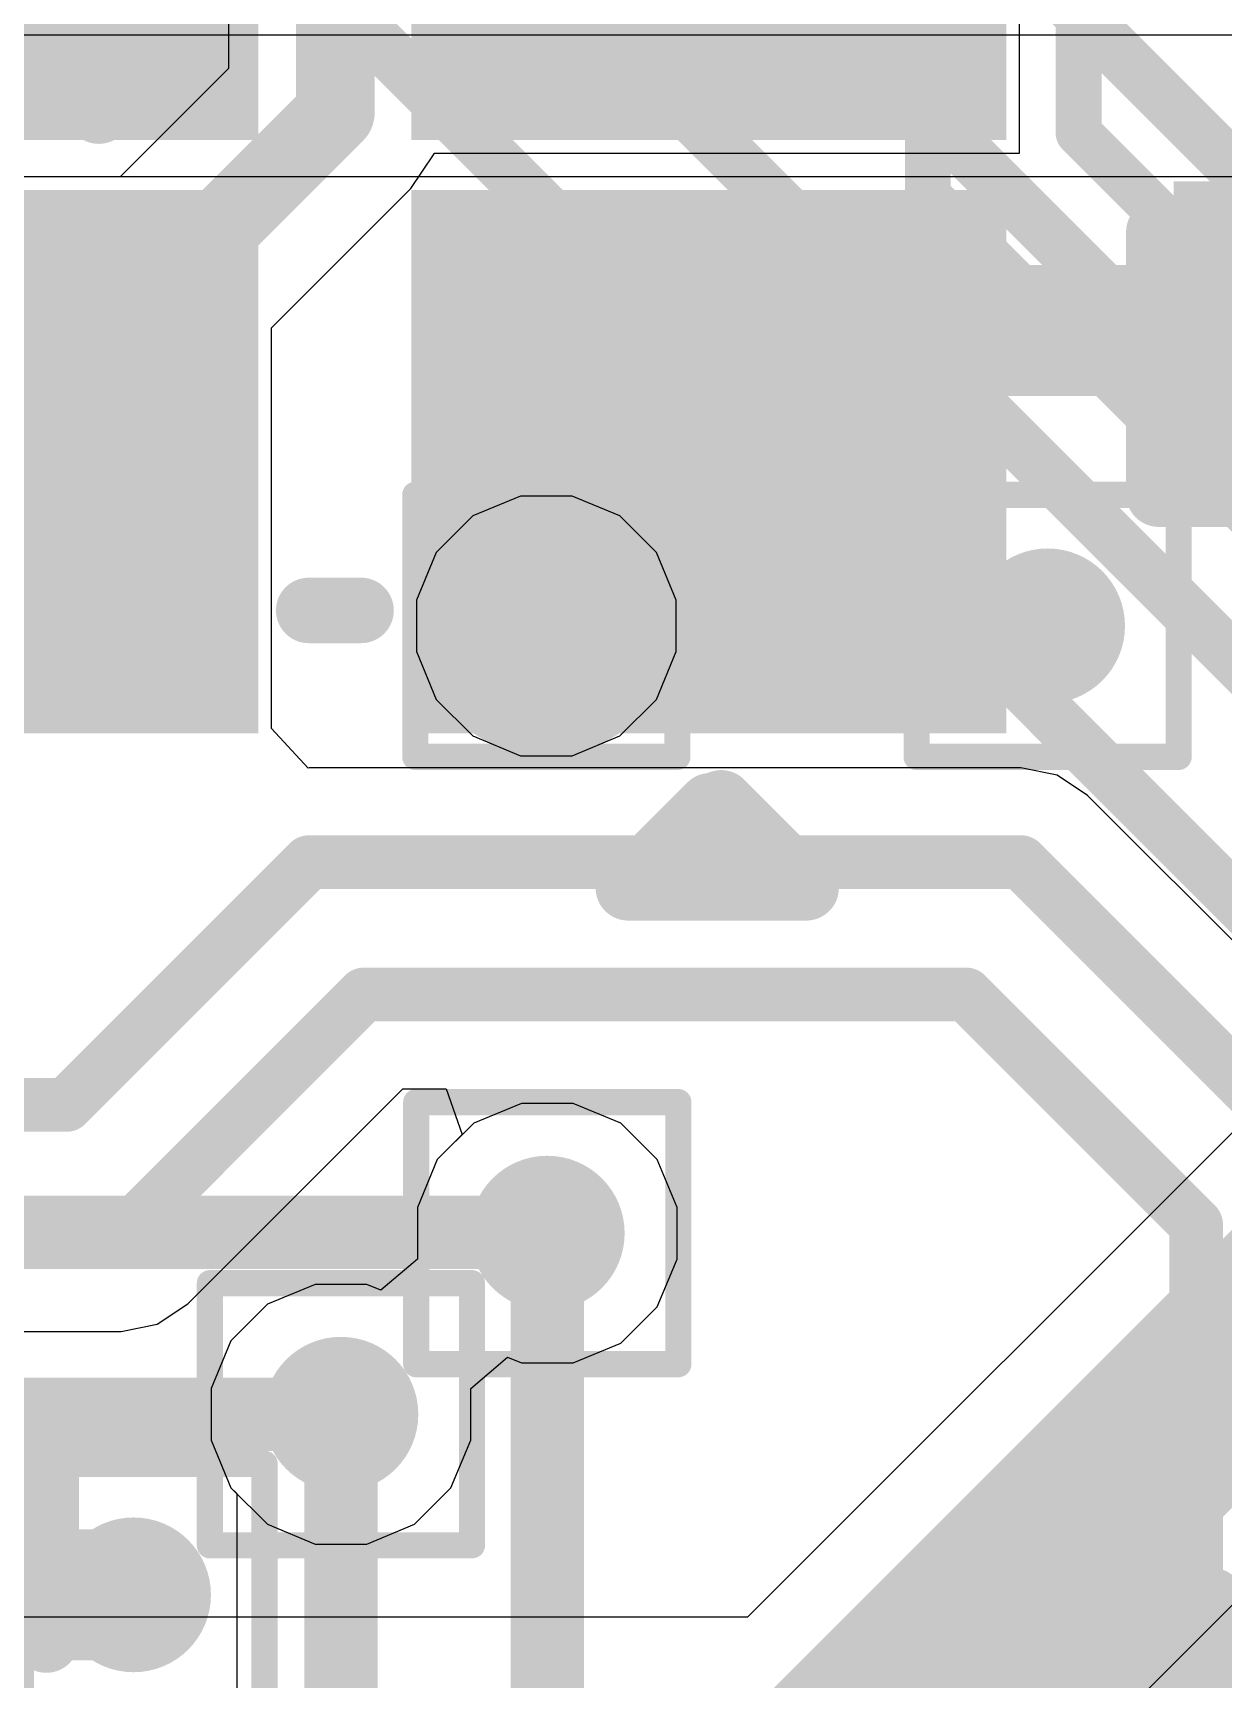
# Model space of a CAD drawing. Header units: inches. Extents: x -6 to 284, y -12 to 154.
# Drawn here: x 20.391 to 22.699, y 1.117 to 4.307 of the extents above; entities that cross this region are included whole.
import ezdxf

# ---------------------------------------------------------------- set-up
doc = ezdxf.new("R2010")
doc.units = ezdxf.units.IN
for name, color, linetype in [('Bottom Layer', 5, 'Continuous'), ('Bottom Overlay', 54, 'Continuous'), ('Bottom Paste', 16, 'Continuous'), ('Bottom Solder', 6, 'Continuous'), ('Drill Drawing', 1, 'Continuous'), ('GND-1', 16, 'Continuous'), ('GND-2', 90, 'Continuous'), ('GND-3', 216, 'Continuous'), ('GND-4', 54, 'Continuous'), ('PWR-1', 156, 'Continuous'), ('PWR-2', 130, 'Continuous'), ('Signal L1', 76, 'Continuous'), ('Signal L2', 6, 'Continuous'), ('Top Layer', 1, 'Continuous'), ('Top Overlay', 2, 'Continuous'), ('Top Paste', 8, 'Continuous'), ('Top Solder', 216, 'Continuous'), ('Via Holes', 16, 'Continuous')]:
    doc.layers.add(name, color=color, linetype=linetype)

# ---------------------------------------------------------------- blocks, each defined once
blk = doc.blocks.new('CAP_0201_60')
at = {"layer": 'Top Layer'}
for points in [[(-0.45, 0.15), (-0.15, 0.15), (-0.15, -0.15), (-0.45, -0.15)], [(0.15, 0.15), (0.45, 0.15), (0.45, -0.15), (0.15, -0.15)]]:
    blk.add_hatch(color=1, dxfattribs=at).paths.add_polyline_path(points)
at = {"layer": 'Top Paste'}
for points in [[(-0.45, 0.15), (-0.15, 0.15), (-0.15, -0.15), (-0.45, -0.15)], [(0.15, 0.15), (0.45, 0.15), (0.45, -0.15), (0.15, -0.15)]]:
    blk.add_hatch(color=8, dxfattribs=at).paths.add_polyline_path(points)
at = {"layer": 'Top Solder'}
for points in [[(-0.505, 0.205), (-0.095, 0.205), (-0.095, -0.205), (-0.505, -0.205)], [(0.095, 0.205), (0.505, 0.205), (0.505, -0.205), (0.095, -0.205)]]:
    blk.add_hatch(color=216, dxfattribs=at).paths.add_polyline_path(points)
at = {"layer": 'Top Overlay'}
for points in [[(-0.5334, 0.2286, 0.127, 0.127, 0), (-0.5334, -0.2286, 0.127, 0.127, 0)], [(-0.5334, 0.2286, 0.127, 0.127, 0), (-0.2032, 0.2286, 0.127, 0.127, 0)], [(0.2032, 0.2286, 0.127, 0.127, 0), (0.5334, 0.2286, 0.127, 0.127, 0)], [(0.5334, 0.2286, 0.127, 0.127, 0), (0.5334, -0.2286, 0.127, 0.127, 0)], [(-0.5334, -0.2286, 0.127, 0.127, 0), (-0.2032, -0.2286, 0.127, 0.127, 0)], [(0.2032, -0.2286, 0.127, 0.127, 0), (0.5334, -0.2286, 0.127, 0.127, 0)]]:
    blk.add_lwpolyline(points, format="xyseb", dxfattribs=at)
for points in [[(-0.5651, 0.2286, 0.0635, 0.0635, 1), (-0.5016, 0.2286, 0.0635, 0.0635, 1)], [(-0.5651, 0.2286, 0.0635, 0.0635, 1), (-0.5016, 0.2286, 0.0635, 0.0635, 1)], [(-0.2349, 0.2286, 0.0635, 0.0635, 1), (-0.1714, 0.2286, 0.0635, 0.0635, 1)], [(0.1714, 0.2286, 0.0635, 0.0635, 1), (0.2349, 0.2286, 0.0635, 0.0635, 1)], [(0.5016, 0.2286, 0.0635, 0.0635, 1), (0.5651, 0.2286, 0.0635, 0.0635, 1)], [(0.5016, 0.2286, 0.0635, 0.0635, 1), (0.5651, 0.2286, 0.0635, 0.0635, 1)], [(-0.5651, -0.2286, 0.0635, 0.0635, 1), (-0.5016, -0.2286, 0.0635, 0.0635, 1)], [(-0.5651, -0.2286, 0.0635, 0.0635, 1), (-0.5016, -0.2286, 0.0635, 0.0635, 1)], [(-0.2349, -0.2286, 0.0635, 0.0635, 1), (-0.1714, -0.2286, 0.0635, 0.0635, 1)], [(0.1714, -0.2286, 0.0635, 0.0635, 1), (0.2349, -0.2286, 0.0635, 0.0635, 1)], [(0.5016, -0.2286, 0.0635, 0.0635, 1), (0.5651, -0.2286, 0.0635, 0.0635, 1)], [(0.5016, -0.2286, 0.0635, 0.0635, 1), (0.5651, -0.2286, 0.0635, 0.0635, 1)]]:
    blk.add_lwpolyline(points, format="xyseb", close=True, dxfattribs=at)
blk = doc.blocks.new('CAP_0201_65')
at = {"layer": 'Top Layer'}
for points in [[(-0.45, 0.15), (-0.15, 0.15), (-0.15, -0.15), (-0.45, -0.15)], [(0.15, 0.15), (0.45, 0.15), (0.45, -0.15), (0.15, -0.15)]]:
    blk.add_hatch(color=1, dxfattribs=at).paths.add_polyline_path(points)
at = {"layer": 'Top Paste'}
for points in [[(-0.45, 0.15), (-0.15, 0.15), (-0.15, -0.15), (-0.45, -0.15)], [(0.15, 0.15), (0.45, 0.15), (0.45, -0.15), (0.15, -0.15)]]:
    blk.add_hatch(color=8, dxfattribs=at).paths.add_polyline_path(points)
at = {"layer": 'Top Solder'}
for points in [[(-0.505, 0.205), (-0.095, 0.205), (-0.095, -0.205), (-0.505, -0.205)], [(0.095, 0.205), (0.505, 0.205), (0.505, -0.205), (0.095, -0.205)]]:
    blk.add_hatch(color=216, dxfattribs=at).paths.add_polyline_path(points)
at = {"layer": 'Top Overlay'}
for points in [[(-0.5334, -0.2286, 0.127, 0.127, 0), (-0.5334, 0.2286, 0.127, 0.127, 0)], [(-0.2032, 0.2286, 0.127, 0.127, 0), (-0.5334, 0.2286, 0.127, 0.127, 0)], [(0.5334, 0.2286, 0.127, 0.127, 0), (0.2032, 0.2286, 0.127, 0.127, 0)], [(0.5334, -0.2286, 0.127, 0.127, 0), (0.5334, 0.2286, 0.127, 0.127, 0)], [(-0.2032, -0.2286, 0.127, 0.127, 0), (-0.5334, -0.2286, 0.127, 0.127, 0)], [(0.5334, -0.2286, 0.127, 0.127, 0), (0.2032, -0.2286, 0.127, 0.127, 0)]]:
    blk.add_lwpolyline(points, format="xyseb", dxfattribs=at)
for points in [[(-0.5651, 0.2286, 0.0635, 0.0635, 1), (-0.5016, 0.2286, 0.0635, 0.0635, 1)], [(-0.5651, 0.2286, 0.0635, 0.0635, 1), (-0.5016, 0.2286, 0.0635, 0.0635, 1)], [(-0.2349, 0.2286, 0.0635, 0.0635, 1), (-0.1714, 0.2286, 0.0635, 0.0635, 1)], [(0.1714, 0.2286, 0.0635, 0.0635, 1), (0.2349, 0.2286, 0.0635, 0.0635, 1)], [(0.5016, 0.2286, 0.0635, 0.0635, 1), (0.5651, 0.2286, 0.0635, 0.0635, 1)], [(0.5016, 0.2286, 0.0635, 0.0635, 1), (0.5651, 0.2286, 0.0635, 0.0635, 1)], [(-0.5651, -0.2286, 0.0635, 0.0635, 1), (-0.5016, -0.2286, 0.0635, 0.0635, 1)], [(-0.5651, -0.2286, 0.0635, 0.0635, 1), (-0.5016, -0.2286, 0.0635, 0.0635, 1)], [(-0.2349, -0.2286, 0.0635, 0.0635, 1), (-0.1714, -0.2286, 0.0635, 0.0635, 1)], [(0.1714, -0.2286, 0.0635, 0.0635, 1), (0.2349, -0.2286, 0.0635, 0.0635, 1)], [(0.5016, -0.2286, 0.0635, 0.0635, 1), (0.5651, -0.2286, 0.0635, 0.0635, 1)], [(0.5016, -0.2286, 0.0635, 0.0635, 1), (0.5651, -0.2286, 0.0635, 0.0635, 1)]]:
    blk.add_lwpolyline(points, format="xyseb", close=True, dxfattribs=at)
blk = doc.blocks.new('Q22FA12800078__122')
at = {"layer": 'Top Layer'}
for points in [[(-1.2, 1), (-0.25, 1), (-0.25, 0.15), (-1.2, 0.15)], [(0.25, 1), (1.2, 1), (1.2, 0.15), (0.25, 0.15)], [(-1.2, -0.15), (-0.25, -0.15), (-0.25, -1), (-1.2, -1)], [(0.25, -0.15), (1.2, -0.15), (1.2, -1), (0.25, -1)]]:
    blk.add_hatch(color=1, dxfattribs=at).paths.add_polyline_path(points)
at = {"layer": 'Top Paste'}
for points in [[(-1.2, 1), (-0.25, 1), (-0.25, 0.15), (-1.2, 0.15)], [(0.25, 1), (1.2, 1), (1.2, 0.15), (0.25, 0.15)], [(-1.2, -0.15), (-0.25, -0.15), (-0.25, -1), (-1.2, -1)], [(0.25, -0.15), (1.2, -0.15), (1.2, -1), (0.25, -1)]]:
    blk.add_hatch(color=8, dxfattribs=at).paths.add_polyline_path(points)
at = {"layer": 'Top Solder'}
for points in [[(-1.3016, 1.1016), (-0.1484, 1.1016), (-0.1484, 0.0484), (-1.3016, 0.0484)], [(0.1484, 1.1016), (1.3016, 1.1016), (1.3016, 0.0484), (0.1484, 0.0484)], [(-1.3016, -0.0484), (-0.1484, -0.0484), (-0.1484, -1.1016), (-1.3016, -1.1016)], [(0.1484, -0.0484), (1.3016, -0.0484), (1.3016, -1.1016), (0.1484, -1.1016)]]:
    blk.add_hatch(color=216, dxfattribs=at).paths.add_polyline_path(points)
at = {"layer": 'Top Overlay'}
for points in [[(0.0508, 0.8636, 0.127, 0.127, 0), (-0.0508, 0.8636, 0.127, 0.127, 0)], [(0.0508, -0.8382, 0.127, 0.127, 0), (-0.0508, -0.8382, 0.127, 0.127, 0)]]:
    blk.add_lwpolyline(points, format="xyseb", dxfattribs=at)
for points in [[(-0.0825, 0.8636, 0.0635, 0.0635, 1), (-0.0191, 0.8636, 0.0635, 0.0635, 1)], [(0.0191, 0.8636, 0.0635, 0.0635, 1), (0.0825, 0.8636, 0.0635, 0.0635, 1)], [(-0.0825, -0.8382, 0.0635, 0.0635, 1), (-0.0191, -0.8382, 0.0635, 0.0635, 1)], [(0.0191, -0.8382, 0.0635, 0.0635, 1), (0.0825, -0.8382, 0.0635, 0.0635, 1)]]:
    blk.add_lwpolyline(points, format="xyseb", close=True, dxfattribs=at)
blk = doc.blocks.new('0302_B_237')
at = {"layer": 'Bottom Layer'}
for points in [[(-0.4001, 0.45), (-0.1001, 0.45), (-0.1001, 0.15), (-0.4001, 0.15)], [(0.1001, 0.45), (0.4001, 0.45), (0.4001, 0.15), (0.1001, 0.15)], [(-0.4001, -0.15), (-0.1001, -0.15), (-0.1001, -0.45), (-0.4001, -0.45)], [(0.1001, -0.15), (0.4001, -0.15), (0.4001, -0.45), (0.1001, -0.45)]]:
    blk.add_hatch(color=5, dxfattribs=at).paths.add_polyline_path(points)
at = {"layer": 'Bottom Paste'}
for points in [[(-0.4001, 0.45), (-0.1001, 0.45), (-0.1001, 0.15), (-0.4001, 0.15)], [(0.1001, 0.45), (0.4001, 0.45), (0.4001, 0.15), (0.1001, 0.15)], [(-0.4001, -0.15), (-0.1001, -0.15), (-0.1001, -0.45), (-0.4001, -0.45)], [(0.1001, -0.15), (0.4001, -0.15), (0.4001, -0.45), (0.1001, -0.45)]]:
    blk.add_hatch(color=16, dxfattribs=at).paths.add_polyline_path(points)
at = {"layer": 'Bottom Solder'}
for points in [[(-0.4509, 0.5008), (-0.0493, 0.5008), (-0.0493, 0.0992), (-0.4509, 0.0992)], [(0.0493, 0.5008), (0.4509, 0.5008), (0.4509, 0.0992), (0.0493, 0.0992)], [(-0.4509, -0.0992), (-0.0493, -0.0992), (-0.0493, -0.5008), (-0.4509, -0.5008)], [(0.0493, -0.0992), (0.4509, -0.0992), (0.4509, -0.5008), (0.0493, -0.5008)]]:
    blk.add_hatch(color=6, dxfattribs=at).paths.add_polyline_path(points)
at = {"layer": 'Bottom Overlay'}
for points in [[(-0.5334, 0.5842, 0.127, 0.127, 0), (0.5334, 0.5842, 0.127, 0.127, 0)], [(-0.5334, -0.5842, 0.127, 0.127, 0), (-0.5334, 0.5842, 0.127, 0.127, 0)], [(0.5334, -0.5842, 0.127, 0.127, 0), (0.5334, 0.5842, 0.127, 0.127, 0)], [(0.6713, -0.3318, 0.127, 0.127, 0), (0.7983, -0.2048, 0.127, 0.127, 0)], [(0.7983, -0.4588, 0.127, 0.127, 0), (0.7983, -0.2048, 0.127, 0.127, 0)], [(0.6713, -0.3318, 0.127, 0.127, 0), (0.7983, -0.4588, 0.127, 0.127, 0)], [(-0.5334, -0.5842, 0.127, 0.127, 0), (0.5334, -0.5842, 0.127, 0.127, 0)]]:
    blk.add_lwpolyline(points, format="xyseb", dxfattribs=at)
for points in [[(-0.5651, 0.5842, 0.0635, 0.0635, 1), (-0.5016, 0.5842, 0.0635, 0.0635, 1)], [(-0.5651, 0.5842, 0.0635, 0.0635, 1), (-0.5016, 0.5842, 0.0635, 0.0635, 1)], [(0.5016, 0.5842, 0.0635, 0.0635, 1), (0.5651, 0.5842, 0.0635, 0.0635, 1)], [(0.5016, 0.5842, 0.0635, 0.0635, 1), (0.5651, 0.5842, 0.0635, 0.0635, 1)], [(0.7666, -0.2048, 0.0635, 0.0635, 1), (0.8301, -0.2048, 0.0635, 0.0635, 1)], [(0.7666, -0.2048, 0.0635, 0.0635, 1), (0.8301, -0.2048, 0.0635, 0.0635, 1)], [(0.6396, -0.3318, 0.0635, 0.0635, 1), (0.7031, -0.3318, 0.0635, 0.0635, 1)], [(0.6396, -0.3318, 0.0635, 0.0635, 1), (0.7031, -0.3318, 0.0635, 0.0635, 1)], [(0.7666, -0.4588, 0.0635, 0.0635, 1), (0.8301, -0.4588, 0.0635, 0.0635, 1)], [(0.7666, -0.4588, 0.0635, 0.0635, 1), (0.8301, -0.4588, 0.0635, 0.0635, 1)], [(-0.5651, -0.5842, 0.0635, 0.0635, 1), (-0.5016, -0.5842, 0.0635, 0.0635, 1)], [(-0.5651, -0.5842, 0.0635, 0.0635, 1), (-0.5016, -0.5842, 0.0635, 0.0635, 1)], [(0.5016, -0.5842, 0.0635, 0.0635, 1), (0.5651, -0.5842, 0.0635, 0.0635, 1)], [(0.5016, -0.5842, 0.0635, 0.0635, 1), (0.5651, -0.5842, 0.0635, 0.0635, 1)]]:
    blk.add_lwpolyline(points, format="xyseb", close=True, dxfattribs=at)
blk = doc.blocks.new('C___0402_268')
at = {"layer": 'Top Layer'}
for points in [[(-0.6985, -0.3175), (-0.6985, 0.3175), (-0.2413, 0.3175), (-0.2413, -0.3175)], [(0.2413, -0.3175), (0.2413, 0.3175), (0.6985, 0.3175), (0.6985, -0.3175)]]:
    blk.add_hatch(color=1, dxfattribs=at).paths.add_polyline_path(points)
at = {"layer": 'Top Paste'}
for points in [[(-0.6985, -0.3175), (-0.6985, 0.3175), (-0.2413, 0.3175), (-0.2413, -0.3175)], [(0.2413, -0.3175), (0.2413, 0.3175), (0.6985, 0.3175), (0.6985, -0.3175)]]:
    blk.add_hatch(color=8, dxfattribs=at).paths.add_polyline_path(points)
at = {"layer": 'Top Solder'}
for points in [[(-0.7585, -0.3775), (-0.7585, 0.3775), (-0.1813, 0.3775), (-0.1813, -0.3775)], [(0.1813, -0.3775), (0.1813, 0.3775), (0.7585, 0.3775), (0.7585, -0.3775)]]:
    blk.add_hatch(color=216, dxfattribs=at).paths.add_polyline_path(points)
at = {"layer": 'Top Overlay'}
for points in [[(-0.7874, 0.4064, 0.127, 0.127, 0), (-0.2794, 0.4064, 0.127, 0.127, 0)], [(-0.7874, 0.4064, 0.127, 0.127, 0), (-0.7874, -0.4064, 0.127, 0.127, 0)], [(0.2794, 0.4064, 0.127, 0.127, 0), (0.7874, 0.4064, 0.127, 0.127, 0)], [(0.7874, 0.4064, 0.127, 0.127, 0), (0.7874, -0.4064, 0.127, 0.127, 0)], [(-0.7874, -0.4064, 0.127, 0.127, 0), (-0.2794, -0.4064, 0.127, 0.127, 0)], [(0.7874, -0.4064, 0.127, 0.127, 0), (0.2794, -0.4064, 0.127, 0.127, 0)]]:
    blk.add_lwpolyline(points, format="xyseb", dxfattribs=at)
for points in [[(-0.8191, 0.4064, 0.0635, 0.0635, 1), (-0.7556, 0.4064, 0.0635, 0.0635, 1)], [(-0.8191, 0.4064, 0.0635, 0.0635, 1), (-0.7556, 0.4064, 0.0635, 0.0635, 1)], [(-0.3111, 0.4064, 0.0635, 0.0635, 1), (-0.2477, 0.4064, 0.0635, 0.0635, 1)], [(0.2477, 0.4064, 0.0635, 0.0635, 1), (0.3111, 0.4064, 0.0635, 0.0635, 1)], [(0.7556, 0.4064, 0.0635, 0.0635, 1), (0.8191, 0.4064, 0.0635, 0.0635, 1)], [(0.7556, 0.4064, 0.0635, 0.0635, 1), (0.8191, 0.4064, 0.0635, 0.0635, 1)], [(-0.8191, -0.4064, 0.0635, 0.0635, 1), (-0.7556, -0.4064, 0.0635, 0.0635, 1)], [(-0.8191, -0.4064, 0.0635, 0.0635, 1), (-0.7556, -0.4064, 0.0635, 0.0635, 1)], [(-0.3111, -0.4064, 0.0635, 0.0635, 1), (-0.2477, -0.4064, 0.0635, 0.0635, 1)], [(0.2477, -0.4064, 0.0635, 0.0635, 1), (0.3111, -0.4064, 0.0635, 0.0635, 1)], [(0.7556, -0.4064, 0.0635, 0.0635, 1), (0.8191, -0.4064, 0.0635, 0.0635, 1)], [(0.7556, -0.4064, 0.0635, 0.0635, 1), (0.8191, -0.4064, 0.0635, 0.0635, 1)]]:
    blk.add_lwpolyline(points, format="xyseb", close=True, dxfattribs=at)

msp = doc.modelspace()

# ---------------------------------------------------------------- hatches: boundary and pattern name
at = {"layer": 'Bottom Layer'}
h = msp.add_hatch(color=5, dxfattribs=at)
edge = h.paths.add_edge_path()
edge.add_arc((21.3866, 3.1582), 0.15, 0, 360)
h = msp.add_hatch(color=5, dxfattribs=at)
edge = h.paths.add_edge_path()
edge.add_arc((21.3884, 1.9811), 0.15, 0, 360)
h = msp.add_hatch(color=5, dxfattribs=at)
edge = h.paths.add_edge_path()
edge.add_arc((20.9884, 1.6301), 0.15, 0, 360)
at = {"layer": 'Bottom Solder'}
h = msp.add_hatch(color=6, dxfattribs=at)
edge = h.paths.add_edge_path()
edge.add_arc((21.3866, 3.1582), 0.2516, 0, 360)
at = {"layer": 'GND-1'}
h = msp.add_hatch(color=16, dxfattribs=at)
edge = h.paths.add_edge_path()
edge.add_arc((21.3866, 3.1582), 0.15, 0, 360)
h = msp.add_hatch(color=16, dxfattribs=at)
edge = h.paths.add_edge_path()
edge.add_arc((22.3584, 3.1582), 0.15, 0, 360)
h = msp.add_hatch(color=16, dxfattribs=at)
edge = h.paths.add_edge_path()
edge.add_arc((21.3884, 1.9811), 0.15, 0, 360)
h = msp.add_hatch(color=16, dxfattribs=at)
edge = h.paths.add_edge_path()
edge.add_arc((20.9884, 1.6301), 0.15, 0, 360)
h = msp.add_hatch(color=16, dxfattribs=at)
edge = h.paths.add_edge_path()
edge.add_arc((20.5864, 1.2801), 0.15, 0, 360)
at = {"layer": 'GND-2'}
h = msp.add_hatch(color=90, dxfattribs=at)
edge = h.paths.add_edge_path()
edge.add_arc((21.3866, 3.1582), 0.15, 0, 360)
h = msp.add_hatch(color=90, dxfattribs=at)
edge = h.paths.add_edge_path()
edge.add_arc((21.3884, 1.9811), 0.15, 0, 360)
h = msp.add_hatch(color=90, dxfattribs=at)
edge = h.paths.add_edge_path()
edge.add_arc((20.9884, 1.6301), 0.15, 0, 360)
at = {"layer": 'GND-3'}
h = msp.add_hatch(color=216, dxfattribs=at)
edge = h.paths.add_edge_path()
edge.add_arc((21.3866, 3.1582), 0.15, 0, 360)
h = msp.add_hatch(color=216, dxfattribs=at)
edge = h.paths.add_edge_path()
edge.add_arc((21.3884, 1.9811), 0.15, 0, 360)
h = msp.add_hatch(color=216, dxfattribs=at)
edge = h.paths.add_edge_path()
edge.add_arc((20.9884, 1.6301), 0.15, 0, 360)
at = {"layer": 'GND-4'}
h = msp.add_hatch(color=54, dxfattribs=at)
edge = h.paths.add_edge_path()
edge.add_arc((21.3866, 3.1582), 0.15, 0, 360)
h = msp.add_hatch(color=54, dxfattribs=at)
edge = h.paths.add_edge_path()
edge.add_arc((21.3884, 1.9811), 0.15, 0, 360)
h = msp.add_hatch(color=54, dxfattribs=at)
edge = h.paths.add_edge_path()
edge.add_arc((20.9884, 1.6301), 0.15, 0, 360)
at = {"layer": 'PWR-1'}
h = msp.add_hatch(color=156, dxfattribs=at)
edge = h.paths.add_edge_path()
edge.add_arc((21.3866, 3.1582), 0.15, 0, 360)
h = msp.add_hatch(color=156, dxfattribs=at)
edge = h.paths.add_edge_path()
edge.add_arc((21.3884, 1.9811), 0.15, 0, 360)
h = msp.add_hatch(color=156, dxfattribs=at)
edge = h.paths.add_edge_path()
edge.add_arc((20.9884, 1.6301), 0.15, 0, 360)
at = {"layer": 'PWR-2'}
h = msp.add_hatch(color=130, dxfattribs=at)
edge = h.paths.add_edge_path()
edge.add_arc((21.3866, 3.1582), 0.15, 0, 360)
h = msp.add_hatch(color=130, dxfattribs=at)
edge = h.paths.add_edge_path()
edge.add_arc((21.3884, 1.9811), 0.15, 0, 360)
h = msp.add_hatch(color=130, dxfattribs=at)
edge = h.paths.add_edge_path()
edge.add_arc((20.9884, 1.6301), 0.15, 0, 360)
at = {"layer": 'Signal L1'}
h = msp.add_hatch(color=76, dxfattribs=at)
edge = h.paths.add_edge_path()
edge.add_arc((21.3866, 3.1582), 0.15, 0, 360)
h = msp.add_hatch(color=76, dxfattribs=at)
edge = h.paths.add_edge_path()
edge.add_arc((22.3584, 3.1582), 0.15, 0, 360)
h = msp.add_hatch(color=76, dxfattribs=at)
edge = h.paths.add_edge_path()
edge.add_arc((21.3884, 1.9811), 0.15, 0, 360)
h = msp.add_hatch(color=76, dxfattribs=at)
edge = h.paths.add_edge_path()
edge.add_arc((20.9884, 1.6301), 0.15, 0, 360)
h = msp.add_hatch(color=76, dxfattribs=at)
edge = h.paths.add_edge_path()
edge.add_arc((20.5864, 1.2801), 0.15, 0, 360)
at = {"layer": 'Signal L2'}
h = msp.add_hatch(color=6, dxfattribs=at)
edge = h.paths.add_edge_path()
edge.add_arc((21.3866, 3.1582), 0.15, 0, 360)
h = msp.add_hatch(color=6, dxfattribs=at)
edge = h.paths.add_edge_path()
edge.add_arc((21.3884, 1.9811), 0.15, 0, 360)
h = msp.add_hatch(color=6, dxfattribs=at)
edge = h.paths.add_edge_path()
edge.add_arc((20.9884, 1.6301), 0.15, 0, 360)
at = {"layer": 'Top Layer'}
h = msp.add_hatch(color=1, dxfattribs=at)
edge = h.paths.add_edge_path()
edge.add_arc((21.3866, 3.1582), 0.15, 0, 360)
h = msp.add_hatch(color=1, dxfattribs=at)
edge = h.paths.add_edge_path()
edge.add_arc((22.3584, 3.1582), 0.15, 0, 360)
h = msp.add_hatch(color=1, dxfattribs=at)
edge = h.paths.add_edge_path()
edge.add_arc((21.3884, 1.9811), 0.15, 0, 360)
h = msp.add_hatch(color=1, dxfattribs=at)
edge = h.paths.add_edge_path()
edge.add_arc((20.9884, 1.6301), 0.15, 0, 360)
h = msp.add_hatch(color=1, dxfattribs=at)
edge = h.paths.add_edge_path()
edge.add_arc((20.5864, 1.2801), 0.15, 0, 360)
at = {"layer": 'Top Solder'}
h = msp.add_hatch(color=216, dxfattribs=at)
edge = h.paths.add_edge_path()
edge.add_arc((21.3866, 3.1582), 0.2516, 0, 360)
at = {"layer": 'Via Holes'}
h = msp.add_hatch(color=7, dxfattribs=at)
edge = h.paths.add_edge_path()
edge.add_arc((21.3866, 3.1582), 0.075, 0, 360)
h = msp.add_hatch(color=7, dxfattribs=at)
edge = h.paths.add_edge_path()
edge.add_arc((22.3584, 3.1582), 0.075, 0, 360)
h = msp.add_hatch(color=7, dxfattribs=at)
edge = h.paths.add_edge_path()
edge.add_arc((21.3884, 1.9811), 0.075, 0, 360)
h = msp.add_hatch(color=7, dxfattribs=at)
edge = h.paths.add_edge_path()
edge.add_arc((20.9884, 1.6301), 0.075, 0, 360)
h = msp.add_hatch(color=7, dxfattribs=at)
edge = h.paths.add_edge_path()
edge.add_arc((20.5864, 1.2801), 0.075, 0, 360)

# ---------------------------------------------------------------- linework, layer by layer
at = {"layer": 'Bottom Layer'}
for p, q in [((20.2476, 4.3039), (24.7182, 4.3039)), ((24.755, 4.215), (21.7768, 1.2368)), ((22.1398, 0.6842), (25.161, 3.7054)), ((21.3384, 2.2327), (21.2459, 2.1944)), ((21.4385, 2.2327), (21.3384, 2.2327)), ((21.5309, 2.1944), (21.4385, 2.2327)), ((21.2459, 2.1944), (21.1751, 2.1236)), ((21.6017, 2.1236), (21.5309, 2.1944)), ((21.1751, 2.1236), (21.1368, 2.0311)), ((21.64, 2.0311), (21.6017, 2.1236)), ((21.1368, 2.0311), (21.1368, 1.931)), ((21.64, 1.931), (21.64, 2.0311)), ((21.1368, 1.931), (21.0657, 1.8704)), ((21.6017, 1.8386), (21.64, 1.931)), ((20.9383, 1.8817), (20.8458, 1.8434)), ((21.0384, 1.8817), (20.9383, 1.8817)), ((21.0657, 1.8704), (21.0384, 1.8817)), ((20.8458, 1.8434), (20.7751, 1.7726)), ((21.5309, 1.7678), (21.6017, 1.8386)), ((20.7751, 1.7726), (20.7368, 1.6801)), ((21.4385, 1.7295), (21.5309, 1.7678)), ((21.24, 1.6801), (21.3111, 1.7408)), ((21.3111, 1.7408), (21.3384, 1.7295)), ((21.3384, 1.7295), (21.4385, 1.7295)), ((20.7368, 1.6801), (20.7368, 1.58)), ((21.24, 1.58), (21.24, 1.6801)), ((20.7368, 1.58), (20.7751, 1.4876)), ((21.2017, 1.4876), (21.24, 1.58)), ((20.7751, 1.4876), (20.8458, 1.4168)), ((21.1309, 1.4168), (21.2017, 1.4876)), ((20.8458, 1.4168), (20.9383, 1.3785)), ((21.0384, 1.3785), (21.1309, 1.4168)), ((20.9383, 1.3785), (21.0384, 1.3785)), ((21.7768, 1.2368), (17.8985, 1.2368))]:
    msp.add_line(p, q, dxfattribs=at)
msp.add_lwpolyline([(21.9109, 0.9131, 0.381, 0.381, 0), (25.0269, 4.0291, 0.381, 0.381, 0)], format="xyseb", dxfattribs=at)
at = {"layer": 'Drill Drawing'}
for points in [[(21.1326, 3.4122, 0.0508, 0.0508, 0), (21.6406, 3.4122, 0.0508, 0.0508, 0)], [(21.1326, 2.9042, 0.0508, 0.0508, 0), (21.1326, 3.4122, 0.0508, 0.0508, 0)], [(21.6406, 2.9042, 0.0508, 0.0508, 0), (21.6406, 3.4122, 0.0508, 0.0508, 0)], [(22.1044, 3.4122, 0.0508, 0.0508, 0), (22.6124, 3.4122, 0.0508, 0.0508, 0)], [(22.1044, 2.9042, 0.0508, 0.0508, 0), (22.1044, 3.4122, 0.0508, 0.0508, 0)], [(22.6124, 2.9042, 0.0508, 0.0508, 0), (22.6124, 3.4122, 0.0508, 0.0508, 0)], [(21.1326, 2.9042, 0.0508, 0.0508, 0), (21.6406, 2.9042, 0.0508, 0.0508, 0)], [(22.1044, 2.9042, 0.0508, 0.0508, 0), (22.6124, 2.9042, 0.0508, 0.0508, 0)], [(21.1344, 2.2351, 0.0508, 0.0508, 0), (21.6424, 2.2351, 0.0508, 0.0508, 0)], [(21.1344, 1.7271, 0.0508, 0.0508, 0), (21.1344, 2.2351, 0.0508, 0.0508, 0)], [(21.6424, 1.7271, 0.0508, 0.0508, 0), (21.6424, 2.2351, 0.0508, 0.0508, 0)], [(20.7344, 1.8841, 0.0508, 0.0508, 0), (21.2424, 1.8841, 0.0508, 0.0508, 0)], [(20.7344, 1.3761, 0.0508, 0.0508, 0), (20.7344, 1.8841, 0.0508, 0.0508, 0)], [(21.2424, 1.3761, 0.0508, 0.0508, 0), (21.2424, 1.8841, 0.0508, 0.0508, 0)], [(21.1344, 1.7271, 0.0508, 0.0508, 0), (21.6424, 1.7271, 0.0508, 0.0508, 0)], [(20.3324, 1.5341, 0.0508, 0.0508, 0), (20.8404, 1.5341, 0.0508, 0.0508, 0)], [(20.8404, 1.0261, 0.0508, 0.0508, 0), (20.8404, 1.5341, 0.0508, 0.0508, 0)], [(20.7344, 1.3761, 0.0508, 0.0508, 0), (21.2424, 1.3761, 0.0508, 0.0508, 0)]]:
    msp.add_lwpolyline(points, format="xyseb", dxfattribs=at)
for points in [[(21.1199, 3.4122, 0.0254, 0.0254, 1), (21.1453, 3.4122, 0.0254, 0.0254, 1)], [(21.1199, 3.4122, 0.0254, 0.0254, 1), (21.1453, 3.4122, 0.0254, 0.0254, 1)], [(21.6279, 3.4122, 0.0254, 0.0254, 1), (21.6533, 3.4122, 0.0254, 0.0254, 1)], [(21.6279, 3.4122, 0.0254, 0.0254, 1), (21.6533, 3.4122, 0.0254, 0.0254, 1)], [(22.0917, 3.4122, 0.0254, 0.0254, 1), (22.1171, 3.4122, 0.0254, 0.0254, 1)], [(22.0917, 3.4122, 0.0254, 0.0254, 1), (22.1171, 3.4122, 0.0254, 0.0254, 1)], [(22.5997, 3.4122, 0.0254, 0.0254, 1), (22.6251, 3.4122, 0.0254, 0.0254, 1)], [(22.5997, 3.4122, 0.0254, 0.0254, 1), (22.6251, 3.4122, 0.0254, 0.0254, 1)], [(21.1199, 2.9042, 0.0254, 0.0254, 1), (21.1453, 2.9042, 0.0254, 0.0254, 1)], [(21.1199, 2.9042, 0.0254, 0.0254, 1), (21.1453, 2.9042, 0.0254, 0.0254, 1)], [(21.6279, 2.9042, 0.0254, 0.0254, 1), (21.6533, 2.9042, 0.0254, 0.0254, 1)], [(21.6279, 2.9042, 0.0254, 0.0254, 1), (21.6533, 2.9042, 0.0254, 0.0254, 1)], [(22.0917, 2.9042, 0.0254, 0.0254, 1), (22.1171, 2.9042, 0.0254, 0.0254, 1)], [(22.0917, 2.9042, 0.0254, 0.0254, 1), (22.1171, 2.9042, 0.0254, 0.0254, 1)], [(22.5997, 2.9042, 0.0254, 0.0254, 1), (22.6251, 2.9042, 0.0254, 0.0254, 1)], [(22.5997, 2.9042, 0.0254, 0.0254, 1), (22.6251, 2.9042, 0.0254, 0.0254, 1)], [(21.1217, 2.2351, 0.0254, 0.0254, 1), (21.1471, 2.2351, 0.0254, 0.0254, 1)], [(21.1217, 2.2351, 0.0254, 0.0254, 1), (21.1471, 2.2351, 0.0254, 0.0254, 1)], [(21.6297, 2.2351, 0.0254, 0.0254, 1), (21.6551, 2.2351, 0.0254, 0.0254, 1)], [(21.6297, 2.2351, 0.0254, 0.0254, 1), (21.6551, 2.2351, 0.0254, 0.0254, 1)], [(20.7217, 1.8841, 0.0254, 0.0254, 1), (20.7471, 1.8841, 0.0254, 0.0254, 1)], [(20.7217, 1.8841, 0.0254, 0.0254, 1), (20.7471, 1.8841, 0.0254, 0.0254, 1)], [(21.2297, 1.8841, 0.0254, 0.0254, 1), (21.2551, 1.8841, 0.0254, 0.0254, 1)], [(21.2297, 1.8841, 0.0254, 0.0254, 1), (21.2551, 1.8841, 0.0254, 0.0254, 1)], [(21.1217, 1.7271, 0.0254, 0.0254, 1), (21.1471, 1.7271, 0.0254, 0.0254, 1)], [(21.1217, 1.7271, 0.0254, 0.0254, 1), (21.1471, 1.7271, 0.0254, 0.0254, 1)], [(21.6297, 1.7271, 0.0254, 0.0254, 1), (21.6551, 1.7271, 0.0254, 0.0254, 1)], [(21.6297, 1.7271, 0.0254, 0.0254, 1), (21.6551, 1.7271, 0.0254, 0.0254, 1)], [(20.8277, 1.5341, 0.0254, 0.0254, 1), (20.8531, 1.5341, 0.0254, 0.0254, 1)], [(20.8277, 1.5341, 0.0254, 0.0254, 1), (20.8531, 1.5341, 0.0254, 0.0254, 1)], [(20.7217, 1.3761, 0.0254, 0.0254, 1), (20.7471, 1.3761, 0.0254, 0.0254, 1)], [(20.7217, 1.3761, 0.0254, 0.0254, 1), (20.7471, 1.3761, 0.0254, 0.0254, 1)], [(21.2297, 1.3761, 0.0254, 0.0254, 1), (21.2551, 1.3761, 0.0254, 0.0254, 1)], [(21.2297, 1.3761, 0.0254, 0.0254, 1), (21.2551, 1.3761, 0.0254, 0.0254, 1)]]:
    msp.add_lwpolyline(points, format="xyseb", close=True, dxfattribs=at)
at = {"layer": 'GND-1'}
for p, q in [((21.3384, 2.2327), (21.2459, 2.1944)), ((21.4385, 2.2327), (21.3384, 2.2327)), ((21.5309, 2.1944), (21.4385, 2.2327)), ((21.2459, 2.1944), (21.1751, 2.1236)), ((21.6017, 2.1236), (21.5309, 2.1944)), ((21.1751, 2.1236), (21.1368, 2.0311)), ((21.64, 2.0311), (21.6017, 2.1236)), ((21.1368, 2.0311), (21.1368, 1.931)), ((21.64, 1.931), (21.64, 2.0311)), ((21.1368, 1.931), (21.0657, 1.8704)), ((21.6017, 1.8386), (21.64, 1.931)), ((20.9383, 1.8817), (20.8458, 1.8434)), ((21.0384, 1.8817), (20.9383, 1.8817)), ((21.0657, 1.8704), (21.0384, 1.8817)), ((20.8458, 1.8434), (20.7751, 1.7726)), ((21.5309, 1.7678), (21.6017, 1.8386)), ((20.7751, 1.7726), (20.7368, 1.6801)), ((21.4385, 1.7295), (21.5309, 1.7678)), ((21.24, 1.6801), (21.3111, 1.7408)), ((21.3111, 1.7408), (21.3384, 1.7295)), ((21.3384, 1.7295), (21.4385, 1.7295)), ((20.7368, 1.6801), (20.7368, 1.58)), ((21.24, 1.58), (21.24, 1.6801)), ((20.7368, 1.58), (20.7751, 1.4876)), ((21.2017, 1.4876), (21.24, 1.58)), ((20.7751, 1.4876), (20.8458, 1.4168)), ((21.1309, 1.4168), (21.2017, 1.4876)), ((20.8458, 1.4168), (20.9383, 1.3785)), ((21.0384, 1.3785), (21.1309, 1.4168)), ((20.9383, 1.3785), (21.0384, 1.3785))]:
    msp.add_line(p, q, dxfattribs=at)
at = {"layer": 'GND-2'}
for p, q in [((21.3384, 2.2327), (21.2459, 2.1944)), ((21.4385, 2.2327), (21.3384, 2.2327)), ((21.5309, 2.1944), (21.4385, 2.2327)), ((21.2459, 2.1944), (21.1751, 2.1236)), ((21.6017, 2.1236), (21.5309, 2.1944)), ((21.1751, 2.1236), (21.1368, 2.0311)), ((21.64, 2.0311), (21.6017, 2.1236)), ((21.1368, 2.0311), (21.1368, 1.931)), ((21.64, 1.931), (21.64, 2.0311)), ((21.1368, 1.931), (21.0657, 1.8704)), ((21.6017, 1.8386), (21.64, 1.931)), ((20.9383, 1.8817), (20.8458, 1.8434)), ((21.0384, 1.8817), (20.9383, 1.8817)), ((21.0657, 1.8704), (21.0384, 1.8817)), ((20.8458, 1.8434), (20.7751, 1.7726)), ((21.5309, 1.7678), (21.6017, 1.8386)), ((20.7751, 1.7726), (20.7368, 1.6801)), ((21.4385, 1.7295), (21.5309, 1.7678)), ((21.24, 1.6801), (21.3111, 1.7408)), ((21.3111, 1.7408), (21.3384, 1.7295)), ((21.3384, 1.7295), (21.4385, 1.7295)), ((20.7368, 1.6801), (20.7368, 1.58)), ((21.24, 1.58), (21.24, 1.6801)), ((20.7368, 1.58), (20.7751, 1.4876)), ((21.2017, 1.4876), (21.24, 1.58)), ((20.7751, 1.4876), (20.8458, 1.4168)), ((21.1309, 1.4168), (21.2017, 1.4876)), ((20.8458, 1.4168), (20.9383, 1.3785)), ((21.0384, 1.3785), (21.1309, 1.4168)), ((20.9383, 1.3785), (21.0384, 1.3785))]:
    msp.add_line(p, q, dxfattribs=at)
at = {"layer": 'GND-3'}
for p, q in [((21.3384, 2.2327), (21.2459, 2.1944)), ((21.4385, 2.2327), (21.3384, 2.2327)), ((21.5309, 2.1944), (21.4385, 2.2327)), ((21.2459, 2.1944), (21.1751, 2.1236)), ((21.6017, 2.1236), (21.5309, 2.1944)), ((21.1751, 2.1236), (21.1368, 2.0311)), ((21.64, 2.0311), (21.6017, 2.1236)), ((21.1368, 2.0311), (21.1368, 1.931)), ((21.64, 1.931), (21.64, 2.0311)), ((21.1368, 1.931), (21.0657, 1.8704)), ((21.6017, 1.8386), (21.64, 1.931)), ((20.9383, 1.8817), (20.8458, 1.8434)), ((21.0384, 1.8817), (20.9383, 1.8817)), ((21.0657, 1.8704), (21.0384, 1.8817)), ((20.8458, 1.8434), (20.7751, 1.7726)), ((21.5309, 1.7678), (21.6017, 1.8386)), ((20.7751, 1.7726), (20.7368, 1.6801)), ((21.4385, 1.7295), (21.5309, 1.7678)), ((21.24, 1.6801), (21.3111, 1.7408)), ((21.3111, 1.7408), (21.3384, 1.7295)), ((21.3384, 1.7295), (21.4385, 1.7295)), ((20.7368, 1.6801), (20.7368, 1.58)), ((21.24, 1.58), (21.24, 1.6801)), ((20.7368, 1.58), (20.7751, 1.4876)), ((21.2017, 1.4876), (21.24, 1.58)), ((20.7751, 1.4876), (20.8458, 1.4168)), ((21.1309, 1.4168), (21.2017, 1.4876)), ((20.8458, 1.4168), (20.9383, 1.3785)), ((21.0384, 1.3785), (21.1309, 1.4168)), ((20.9383, 1.3785), (21.0384, 1.3785))]:
    msp.add_line(p, q, dxfattribs=at)
at = {"layer": 'GND-4'}
for p, q in [((21.3384, 2.2327), (21.2459, 2.1944)), ((21.4385, 2.2327), (21.3384, 2.2327)), ((21.5309, 2.1944), (21.4385, 2.2327)), ((21.2459, 2.1944), (21.1751, 2.1236)), ((21.6017, 2.1236), (21.5309, 2.1944)), ((21.1751, 2.1236), (21.1368, 2.0311)), ((21.64, 2.0311), (21.6017, 2.1236)), ((21.1368, 2.0311), (21.1368, 1.931)), ((21.64, 1.931), (21.64, 2.0311)), ((21.1368, 1.931), (21.0657, 1.8704)), ((21.6017, 1.8386), (21.64, 1.931)), ((20.9383, 1.8817), (20.8458, 1.8434)), ((21.0384, 1.8817), (20.9383, 1.8817)), ((21.0657, 1.8704), (21.0384, 1.8817)), ((20.8458, 1.8434), (20.7751, 1.7726)), ((21.5309, 1.7678), (21.6017, 1.8386)), ((20.7751, 1.7726), (20.7368, 1.6801)), ((21.4385, 1.7295), (21.5309, 1.7678)), ((21.24, 1.6801), (21.3111, 1.7408)), ((21.3111, 1.7408), (21.3384, 1.7295)), ((21.3384, 1.7295), (21.4385, 1.7295)), ((20.7368, 1.6801), (20.7368, 1.58)), ((21.24, 1.58), (21.24, 1.6801)), ((20.7368, 1.58), (20.7751, 1.4876)), ((21.2017, 1.4876), (21.24, 1.58)), ((20.7751, 1.4876), (20.8458, 1.4168)), ((21.1309, 1.4168), (21.2017, 1.4876)), ((20.8458, 1.4168), (20.9383, 1.3785)), ((21.0384, 1.3785), (21.1309, 1.4168)), ((20.9383, 1.3785), (21.0384, 1.3785))]:
    msp.add_line(p, q, dxfattribs=at)
at = {"layer": 'PWR-1'}
for p, q in [((17.9576, 4.0291), (30.2011, 4.0291)), ((21.3365, 3.4098), (21.2441, 3.3715)), ((21.4366, 3.4098), (21.3365, 3.4098)), ((21.5291, 3.3715), (21.4366, 3.4098)), ((21.2441, 3.3715), (21.1733, 3.3007)), ((21.5999, 3.3007), (21.5291, 3.3715)), ((21.1733, 3.3007), (21.135, 3.2083)), ((21.6382, 3.2083), (21.5999, 3.3007)), ((21.135, 3.2083), (21.135, 3.1082)), ((21.6382, 3.1082), (21.6382, 3.2083)), ((21.135, 3.1082), (21.1733, 3.0157)), ((21.5999, 3.0157), (21.6382, 3.1082)), ((21.1733, 3.0157), (21.2441, 2.9449)), ((21.5291, 2.9449), (21.5999, 3.0157)), ((21.2441, 2.9449), (21.3365, 2.9066)), ((21.4366, 2.9066), (21.5291, 2.9449)), ((21.3365, 2.9066), (21.4366, 2.9066)), ((21.3384, 2.2327), (21.2459, 2.1944)), ((21.4385, 2.2327), (21.3384, 2.2327)), ((21.5309, 2.1944), (21.4385, 2.2327)), ((21.2459, 2.1944), (21.1751, 2.1236)), ((21.6017, 2.1236), (21.5309, 2.1944)), ((21.1751, 2.1236), (21.1368, 2.0311)), ((21.64, 2.0311), (21.6017, 2.1236)), ((21.1368, 2.0311), (21.1368, 1.931)), ((21.64, 1.931), (21.64, 2.0311)), ((21.1368, 1.931), (21.0657, 1.8704)), ((21.6017, 1.8386), (21.64, 1.931)), ((20.9383, 1.8817), (20.8458, 1.8434)), ((21.0384, 1.8817), (20.9383, 1.8817)), ((21.0657, 1.8704), (21.0384, 1.8817)), ((20.8458, 1.8434), (20.7751, 1.7726)), ((21.5309, 1.7678), (21.6017, 1.8386)), ((20.7751, 1.7726), (20.7368, 1.6801)), ((21.4385, 1.7295), (21.5309, 1.7678)), ((21.24, 1.6801), (21.3111, 1.7408)), ((21.3111, 1.7408), (21.3384, 1.7295)), ((21.3384, 1.7295), (21.4385, 1.7295)), ((20.7368, 1.6801), (20.7368, 1.58)), ((21.24, 1.58), (21.24, 1.6801)), ((20.7368, 1.58), (20.7751, 1.4876)), ((21.2017, 1.4876), (21.24, 1.58)), ((20.7751, 1.4876), (20.8458, 1.4168)), ((21.1309, 1.4168), (21.2017, 1.4876)), ((20.8458, 1.4168), (20.9383, 1.3785)), ((21.0384, 1.3785), (21.1309, 1.4168)), ((20.9383, 1.3785), (21.0384, 1.3785))]:
    msp.add_line(p, q, dxfattribs=at)
at = {"layer": 'PWR-2'}
for p, q in [((21.3365, 3.4098), (21.2441, 3.3715)), ((21.4366, 3.4098), (21.3365, 3.4098)), ((21.5291, 3.3715), (21.4366, 3.4098)), ((21.2441, 3.3715), (21.1733, 3.3007)), ((21.5999, 3.3007), (21.5291, 3.3715)), ((21.1733, 3.3007), (21.135, 3.2083)), ((21.6382, 3.2083), (21.5999, 3.3007)), ((21.135, 3.2083), (21.135, 3.1082)), ((21.6382, 3.1082), (21.6382, 3.2083)), ((21.135, 3.1082), (21.1733, 3.0157)), ((21.5999, 3.0157), (21.6382, 3.1082)), ((21.1733, 3.0157), (21.2441, 2.9449)), ((21.5291, 2.9449), (21.5999, 3.0157)), ((21.2441, 2.9449), (21.3365, 2.9066)), ((21.4366, 2.9066), (21.5291, 2.9449)), ((21.3365, 2.9066), (21.4366, 2.9066)), ((21.3384, 2.2327), (21.2459, 2.1944)), ((21.4385, 2.2327), (21.3384, 2.2327)), ((21.5309, 2.1944), (21.4385, 2.2327)), ((21.2459, 2.1944), (21.1751, 2.1236)), ((21.6017, 2.1236), (21.5309, 2.1944)), ((21.1751, 2.1236), (21.1368, 2.0311)), ((21.64, 2.0311), (21.6017, 2.1236)), ((21.1368, 2.0311), (21.1368, 1.931)), ((21.64, 1.931), (21.64, 2.0311)), ((21.1368, 1.931), (21.0657, 1.8704)), ((21.6017, 1.8386), (21.64, 1.931)), ((20.9383, 1.8817), (20.8458, 1.8434)), ((21.0384, 1.8817), (20.9383, 1.8817)), ((21.0657, 1.8704), (21.0384, 1.8817)), ((20.8458, 1.8434), (20.7751, 1.7726)), ((21.5309, 1.7678), (21.6017, 1.8386)), ((20.7751, 1.7726), (20.7368, 1.6801)), ((21.4385, 1.7295), (21.5309, 1.7678)), ((21.24, 1.6801), (21.3111, 1.7408)), ((21.3111, 1.7408), (21.3384, 1.7295)), ((21.3384, 1.7295), (21.4385, 1.7295)), ((20.7368, 1.6801), (20.7368, 1.58)), ((21.24, 1.58), (21.24, 1.6801)), ((20.7368, 1.58), (20.7751, 1.4876)), ((21.2017, 1.4876), (21.24, 1.58)), ((20.7751, 1.4876), (20.8458, 1.4168)), ((21.1309, 1.4168), (21.2017, 1.4876)), ((20.8458, 1.4168), (20.9383, 1.3785)), ((21.0384, 1.3785), (21.1309, 1.4168)), ((20.9383, 1.3785), (21.0384, 1.3785))]:
    msp.add_line(p, q, dxfattribs=at)
at = {"layer": 'Signal L1'}
for points in [[(22.1263, 3.9926, 0.0889, 0.0889, 0), (22.1263, 12.1517, 0.0889, 0.0889, 0)], [(22.4184, 4.1136, 0.0889, 0.0889, 0), (22.4184, 12.0307, 0.0889, 0.0889, 0)], [(22.4184, 4.1136, 0.0889, 0.0889, 0), (25.003, 1.529, 0.0889, 0.0889, 0)], [(22.1263, 3.9926, 0.0889, 0.0889, 0), (24.7109, 1.408, 0.0889, 0.0889, 0)]]:
    msp.add_lwpolyline(points, format="xyseb", dxfattribs=at)
for points in [[(22.3962, 4.1136, 0.0445, 0.0445, 1), (22.4406, 4.1136, 0.0445, 0.0445, 1)], [(22.3962, 4.1136, 0.0445, 0.0445, 1), (22.4406, 4.1136, 0.0445, 0.0445, 1)], [(22.1041, 3.9926, 0.0445, 0.0445, 1), (22.1485, 3.9926, 0.0445, 0.0445, 1)], [(22.1041, 3.9926, 0.0445, 0.0445, 1), (22.1485, 3.9926, 0.0445, 0.0445, 1)]]:
    msp.add_lwpolyline(points, format="xyseb", close=True, dxfattribs=at)
at = {"layer": 'Signal L2'}
for points in [[(21.8493, 4.9153, 0.1016, 0.1016, 0), (23.8094, 2.9552, 0.1016, 0.1016, 0)], [(21.4791, 4.7979, 0.1016, 0.1016, 0), (23.6011, 2.6759, 0.1016, 0.1016, 0)], [(21.1005, 4.7129, 0.1016, 0.1016, 0), (23.429, 2.3844, 0.1016, 0.1016, 0)], [(20.7219, 4.628, 0.1016, 0.1016, 0), (23.2289, 2.1209, 0.1016, 0.1016, 0)], [(19.2728, 1.9827, 0.1422, 0.1422, 0), (21.3661, 1.9827, 0.1422, 0.1422, 0)], [(19.0128, 1.6301, 0.1422, 0.1422, 0), (20.9884, 1.6301, 0.1422, 0.1422, 0)]]:
    msp.add_lwpolyline(points, format="xyseb", dxfattribs=at)
for points in [[(21.3305, 1.9827, 0.0711, 0.0711, 1), (21.4017, 1.9827, 0.0711, 0.0711, 1)], [(20.9528, 1.6301, 0.0711, 0.0711, 1), (21.0239, 1.6301, 0.0711, 0.0711, 1)]]:
    msp.add_lwpolyline(points, format="xyseb", close=True, dxfattribs=at)
at = {"layer": 'Top Layer'}
for p, q in [((20.7704, 5.2726), (20.7704, 4.2384)), ((22.3037, 4.0747), (22.3037, 4.3356)), ((20.7704, 4.2384), (20.5607, 4.0287)), ((21.1241, 4.0061), (21.169, 4.0733)), ((21.169, 4.0733), (21.1693, 4.0747)), ((21.1693, 4.0747), (22.3037, 4.0747)), ((20.5607, 4.0287), (19.6497, 4.0287)), ((20.8537, 3.7357), (21.1241, 4.0061)), ((21.1241, 4.0061), (21.1241, 4.0061)), ((20.8537, 2.959), (20.8537, 3.7357)), ((20.9251, 2.8825), (20.8537, 2.959)), ((20.9266, 2.8828), (20.9251, 2.8825)), ((22.3067, 2.8828), (20.9266, 2.8828)), ((22.3766, 2.8689), (22.3067, 2.8828)), ((22.3067, 2.8828), (22.3067, 2.8828)), ((22.4358, 2.8293), (22.3766, 2.8689)), ((23.0318, 2.2334), (22.4358, 2.8293)), ((20.6913, 1.844), (21.1084, 2.2611)), ((21.1084, 2.2611), (21.1924, 2.2611)), ((21.1924, 2.2611), (21.2237, 2.1722)), ((21.2237, 2.1722), (21.1751, 2.1236)), ((21.1751, 2.1236), (21.1368, 2.0311)), ((21.1368, 2.0311), (21.1368, 1.931)), ((21.1368, 1.931), (21.0657, 1.8704)), ((20.9383, 1.8817), (20.8458, 1.8434)), ((21.0384, 1.8817), (20.9383, 1.8817)), ((21.0657, 1.8704), (21.0384, 1.8817)), ((20.6321, 1.8044), (20.6913, 1.844)), ((20.8458, 1.8434), (20.7751, 1.7726)), ((19.1388, 1.7905), (20.5622, 1.7905)), ((20.5622, 1.7905), (20.6321, 1.8044)), ((20.5622, 1.7905), (20.5622, 1.7905)), ((20.7751, 1.7726), (20.7368, 1.6801)), ((20.7368, 1.6801), (20.7368, 1.58)), ((20.7368, 1.58), (20.7751, 1.4876)), ((20.7751, 1.4876), (20.7864, 1.4763)), ((20.7864, 1.4763), (20.7864, 0.9681))]:
    msp.add_line(p, q, dxfattribs=at)
for points in [[(20.9776, 4.1526, 0.1524, 0.1524, 0), (20.9776, 5.3584, 0.1524, 0.1524, 0)], [(20.3017, 3.4767, 0.1524, 0.1524, 0), (20.9776, 4.1526, 0.1524, 0.1524, 0)], [(21.7017, 3.4767, 0.254, 0.254, 0), (21.9559, 3.7309, 0.254, 0.254, 0)], [(21.9559, 3.7309, 0.254, 0.254, 0), (22.9803, 3.7309, 0.254, 0.254, 0)], [(21.7017, 3.4767, 0.0889, 0.0889, 0), (22.0202, 3.1582, 0.0889, 0.0889, 0)], [(22.0202, 3.1582, 0.1905, 0.1905, 0), (22.3584, 3.1582, 0.1905, 0.1905, 0)], [(20.4559, 2.2296, 0.1041, 0.1041, 0), (20.9266, 2.7002, 0.1041, 0.1041, 0)], [(20.9266, 2.7002, 0.1041, 0.1041, 0), (22.3067, 2.7002, 0.1041, 0.1041, 0)], [(22.3067, 2.7002, 0.1041, 0.1041, 0), (22.9027, 2.1043, 0.1041, 0.1041, 0)], [(20.5622, 1.9731, 0.1041, 0.1041, 0), (21.0328, 2.4437, 0.1041, 0.1041, 0)], [(21.0328, 2.4437, 0.1041, 0.1041, 0), (22.2005, 2.4437, 0.1041, 0.1041, 0)], [(22.2005, 2.4437, 0.1041, 0.1041, 0), (22.6462, 1.998, 0.1041, 0.1041, 0)], [(19.2451, 2.2296, 0.1041, 0.1041, 0), (20.4559, 2.2296, 0.1041, 0.1041, 0)], [(22.6462, 1.2326, 0.1041, 0.1041, 0), (22.6462, 1.998, 0.1041, 0.1041, 0)], [(19.1388, 1.9731, 0.1041, 0.1041, 0), (20.5622, 1.9731, 0.1041, 0.1041, 0)], [(21.3884, -0.6039, 0.1422, 0.1422, 0), (21.3884, 1.8541, 0.1422, 0.1422, 0)], [(20.9884, -0.6039, 0.1422, 0.1422, 0), (20.9884, 1.5963, 0.1422, 0.1422, 0)], [(20.1979, 1.2801, 0.254, 0.254, 0), (20.5864, 1.2801, 0.254, 0.254, 0)], [(22.4539, 1.0403, 0.1041, 0.1041, 0), (22.6462, 1.2326, 0.1041, 0.1041, 0)]]:
    msp.add_lwpolyline(points, format="xyseb", dxfattribs=at)
for points in [[(20.9395, 4.1526, 0.0762, 0.0762, 1), (21.0157, 4.1526, 0.0762, 0.0762, 1)], [(20.9395, 4.1526, 0.0762, 0.0762, 1), (21.0157, 4.1526, 0.0762, 0.0762, 1)], [(21.8924, 3.7309, 0.127, 0.127, 1), (22.0194, 3.7309, 0.127, 0.127, 1)], [(21.8924, 3.7309, 0.127, 0.127, 1), (22.0194, 3.7309, 0.127, 0.127, 1)], [(21.6382, 3.4767, 0.127, 0.127, 1), (21.7652, 3.4767, 0.127, 0.127, 1)], [(21.6795, 3.4767, 0.0445, 0.0445, 1), (21.7239, 3.4767, 0.0445, 0.0445, 1)], [(21.9726, 3.1582, 0.0952, 0.0952, 1), (22.0678, 3.1582, 0.0952, 0.0952, 1)], [(22.3107, 3.1582, 0.0952, 0.0952, 1), (22.406, 3.1582, 0.0952, 0.0952, 1)], [(21.998, 3.1582, 0.0445, 0.0445, 1), (22.0424, 3.1582, 0.0445, 0.0445, 1)], [(20.9005, 2.7002, 0.0521, 0.0521, 1), (20.9526, 2.7002, 0.0521, 0.0521, 1)], [(20.9005, 2.7002, 0.0521, 0.0521, 1), (20.9526, 2.7002, 0.0521, 0.0521, 1)], [(22.2807, 2.7002, 0.0521, 0.0521, 1), (22.3328, 2.7002, 0.0521, 0.0521, 1)], [(22.2807, 2.7002, 0.0521, 0.0521, 1), (22.3328, 2.7002, 0.0521, 0.0521, 1)], [(21.0068, 2.4437, 0.0521, 0.0521, 1), (21.0589, 2.4437, 0.0521, 0.0521, 1)], [(21.0068, 2.4437, 0.0521, 0.0521, 1), (21.0589, 2.4437, 0.0521, 0.0521, 1)], [(22.1744, 2.4437, 0.0521, 0.0521, 1), (22.2265, 2.4437, 0.0521, 0.0521, 1)], [(22.1744, 2.4437, 0.0521, 0.0521, 1), (22.2265, 2.4437, 0.0521, 0.0521, 1)], [(20.4299, 2.2296, 0.0521, 0.0521, 1), (20.482, 2.2296, 0.0521, 0.0521, 1)], [(20.4299, 2.2296, 0.0521, 0.0521, 1), (20.482, 2.2296, 0.0521, 0.0521, 1)], [(22.6202, 1.998, 0.0521, 0.0521, 1), (22.6722, 1.998, 0.0521, 0.0521, 1)], [(22.6202, 1.998, 0.0521, 0.0521, 1), (22.6722, 1.998, 0.0521, 0.0521, 1)], [(20.5362, 1.9731, 0.0521, 0.0521, 1), (20.5882, 1.9731, 0.0521, 0.0521, 1)], [(20.5362, 1.9731, 0.0521, 0.0521, 1), (20.5882, 1.9731, 0.0521, 0.0521, 1)], [(21.3529, 1.8541, 0.0711, 0.0711, 1), (21.424, 1.8541, 0.0711, 0.0711, 1)], [(20.9528, 1.5963, 0.0711, 0.0711, 1), (21.0239, 1.5963, 0.0711, 0.0711, 1)], [(20.5229, 1.2801, 0.127, 0.127, 1), (20.6499, 1.2801, 0.127, 0.127, 1)], [(22.6202, 1.2326, 0.0521, 0.0521, 1), (22.6722, 1.2326, 0.0521, 0.0521, 1)], [(22.6202, 1.2326, 0.0521, 0.0521, 1), (22.6722, 1.2326, 0.0521, 0.0521, 1)]]:
    msp.add_lwpolyline(points, format="xyseb", close=True, dxfattribs=at)
at = {"layer": 'Top Overlay'}
for points in [[(21.5456, 2.6504, 0.127, 0.127, 0), (21.7048, 2.8096, 0.127, 0.127, 0)], [(21.7254, 2.731, 0.127, 0.127, 0), (21.7254, 2.8152, 0.127, 0.127, 0)], [(21.7254, 2.8152, 0.127, 0.127, 0), (21.8903, 2.6504, 0.127, 0.127, 0)], [(21.5456, 2.6504, 0.127, 0.127, 0), (21.8903, 2.6504, 0.127, 0.127, 0)]]:
    msp.add_lwpolyline(points, format="xyseb", dxfattribs=at)
for points in [[(21.6731, 2.8096, 0.0635, 0.0635, 1), (21.7366, 2.8096, 0.0635, 0.0635, 1)], [(21.6937, 2.8152, 0.0635, 0.0635, 1), (21.7572, 2.8152, 0.0635, 0.0635, 1)], [(21.6937, 2.8152, 0.0635, 0.0635, 1), (21.7572, 2.8152, 0.0635, 0.0635, 1)], [(21.6937, 2.731, 0.0635, 0.0635, 1), (21.7572, 2.731, 0.0635, 0.0635, 1)], [(21.5138, 2.6504, 0.0635, 0.0635, 1), (21.5773, 2.6504, 0.0635, 0.0635, 1)], [(21.5138, 2.6504, 0.0635, 0.0635, 1), (21.5773, 2.6504, 0.0635, 0.0635, 1)], [(21.8585, 2.6504, 0.0635, 0.0635, 1), (21.922, 2.6504, 0.0635, 0.0635, 1)], [(21.8585, 2.6504, 0.0635, 0.0635, 1), (21.922, 2.6504, 0.0635, 0.0635, 1)]]:
    msp.add_lwpolyline(points, format="xyseb", close=True, dxfattribs=at)

# ---------------------------------------------------------------- block references
msp.add_blockref('0302_B_237', (19.7206, 4.6147))
for name, p, rotation in [('Q22FA12800078__122', (20.9767, 4.0517), 180), ('C___0402_268', (22.9803, 4.2008), 90), ('CAP_0201_65', (20.1887, 0.9893), 270), ('CAP_0201_60', (22.4488, 0.7353), 90)]:
    msp.add_blockref(name, p, dxfattribs=dict(rotation=rotation))

doc.saveas('drawing.dxf')
